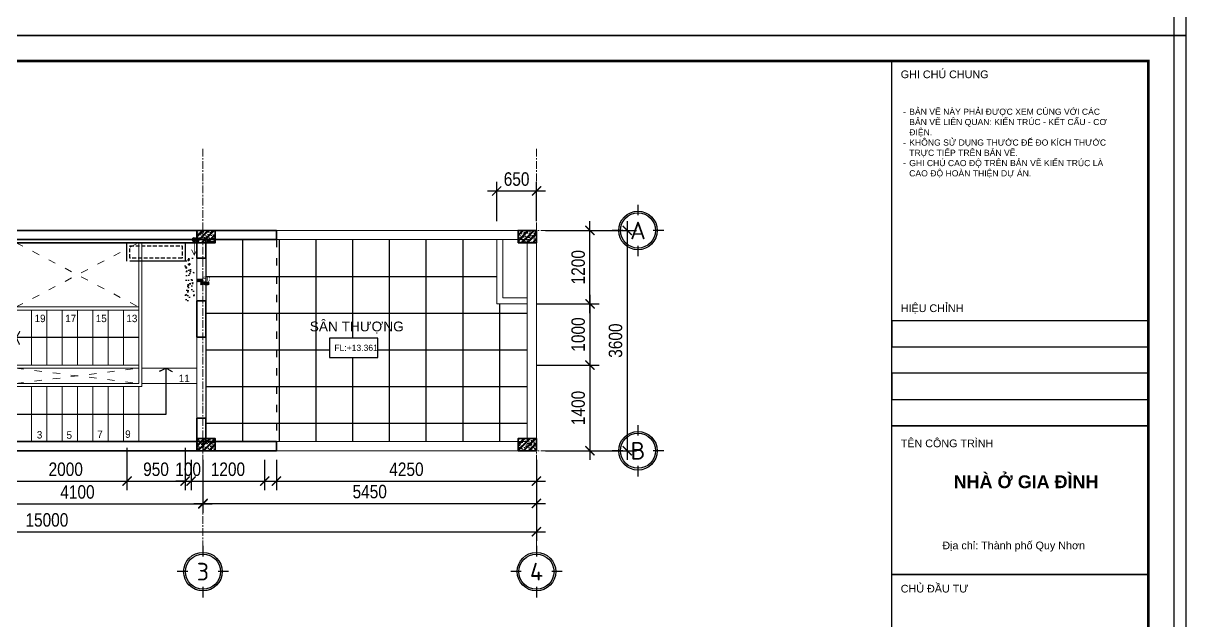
# Model space of a CAD drawing. Header units: inches. Extents: x 236662 to 497023, y -248575 to 81795.
# Drawn here: x 404703 to 423698, y -62872 to -53108 of the extents above; entities that cross this region are included whole.
import ezdxf
from ezdxf.enums import TextEntityAlignment as Align

# ---------------------------------------------------------------- set-up
doc = ezdxf.new("R2010")
doc.units = ezdxf.units.IN
doc.header["$LTSCALE"] = 10
doc.header["$MEASUREMENT"] = 0
for name, pattern in [('ACAD_ISO03W100', [30, 12, -18]), ('CENTER', [2, 1.25, -0.25, 0.25, -0.25]), ('DASHED2', [0.375, 0.25, -0.125])]:
    doc.linetypes.add(name, pattern=pattern)
for name, color, linetype in [('01. HP_TEXT', 9, 'Continuous'), ('07. HP_KY HIEU', 43, 'Continuous'), ('07. HP_KY HIEU @ 1', 43, 'Continuous'), ('08. HP_DIM', 118, 'Continuous'), ('10. HP_VAT DUNG 1', 144, 'Continuous'), ('12. HP_NET KHUAT', 25, 'ACAD_ISO03W100'), ('hach', 7, 'Continuous'), ('TEXT', 2, 'Continuous')]:
    doc.layers.add(name, color=color, linetype=linetype)
for name, color, linetype, lineweight in [('02. HP_BE TONG', 1, 'Continuous', 35), ('03. HP_TUONG', 2, 'Continuous', 35), ('05. HP_TRUC', 251, 'CENTER', 5), ('06. HP_THAY 1', 134, 'Continuous', 15), ('06. HP_THAY 2', 147, 'Continuous', 13), ('09_HP_HATCH', 8, 'Continuous', 5), ('14. HP_OPENING', 250, 'ACAD_ISO03W100', 5), ('GHICHU', 7, 'Continuous', 9), ('N KHUAT', 8, 'Continuous', 5)]:
    doc.layers.add(name, color=color, linetype=linetype, lineweight=lineweight)
doc.layers.add('Tpl_Bound', color=1, linetype='Continuous', plot=False)
doc.styles.add('AVO', font='VAVOB.TTF')
doc.styles.add('BAOANNOTE', font='arial.ttf', dxfattribs={"width": 0.8})
doc.styles.add('ISOCP50', font='isocpeur.ttf')
doc.styles.get("Standard").update_dxf_attribs({"font": 'arial.ttf'})
doc.styles.add('TA1', font='arial.ttf')
doc.styles.add('Tahoma', font='tahoma.ttf')
doc.styles.add('TEXT (none)', font='arial.ttf')
doc.styles.add('text2', font='VHELVCN.TTF')
doc.dimstyles.new('AL-100', dxfattribs={"dimtxt": 220, "dimasz": 150, "dimexe": 150, "dimexo": 150, "dimgap": 80, "dimtad": 1, "dimdec": 0, "dimzin": 9, "dimtxsty": 'text2', "dimblk": 'ARCHTICK', "dimcen": 1, "dimdle": 150, "dimclrd": 256, "dimclre": 256, "dimclrt": 7, "dimadec": 0, "dimazin": 0, "dimtfac": 1, "dimtdec": 0, "dimtix": 1, "dimtmove": 2, "dimatfit": 3, "dimldrblk": 'ARCHTICK', "dimfxl": 1, "dimtolj": 1, "dimtzin": 0, "dimlwd": -1, "dimlwe": -1, "dimarcsym": 0})

# ---------------------------------------------------------------- blocks, each defined once
blk = doc.blocks.new('grid test1')
at = {"ltscale": 20}
for p, q in [((0, 440), (0, 260)), ((-260, 0), (-440, 0)), ((440, 0), (260, 0)), ((0, -260), (0, -440))]:
    blk.add_line(p, q, dxfattribs=at)
at = {"color": 251, "ltscale": 20, "true_color": 0x636466}
for radius in [330, 300]:
    blk.add_circle((0, 0), radius, dxfattribs=at)
at = {"layer": '01. HP_TEXT', "color": 2, "ltscale": 20, "true_color": 0xf1eb1f, "style": 'ISOCP50'}
blk.add_attdef('GRID', text='', height=300, dxfattribs=at).set_placement((-37, 0), align=Align.MIDDLE_CENTER)
blk = doc.blocks.new('zcsadsdasd3')
at = {"layer": '05. HP_TRUC', "ltscale": 10}
for p, q in [((-15000, 4933), (-15000, -1554)), ((-9550, 4933), (-9550, -1554)), ((-5450, 4933), (-5450, -1554)), ((0, 4933), (0, -1554)), ((-15930, 3600), (1239, 3600)), ((-15930, 0), (1239, 0))]:
    blk.add_line(p, q, dxfattribs=at)
at = {"layer": '07. HP_KY HIEU @ 1', "ltscale": 20}
ref = blk.add_blockref('grid test1', (1659, 3600), dxfattribs=dict(at, xscale=0.9555000001564621, yscale=0.9555000001564621, zscale=0.9555000001564621))
ref.add_attrib('GRID', 'A', dxfattribs={"layer": 'TEXT', "ltscale": 20, "height": 287, "style": 'ISOCP50'}).set_placement((1659, 3600), align=Align.MIDDLE_CENTER)
ref = blk.add_blockref('grid test1', (1659, 0), dxfattribs=dict(at, xscale=0.9555000001564621, yscale=0.9555000001564621, zscale=0.9555000001564621))
ref.add_attrib('GRID', 'B', dxfattribs={"layer": 'TEXT', "ltscale": 20, "height": 287, "style": 'ISOCP50'}).set_placement((1659, 0), align=Align.MIDDLE_CENTER)
ref = blk.add_blockref('grid test1', (-15000, -1975), dxfattribs=dict(at, xscale=0.9555000001564621, yscale=0.9555000001564621, zscale=0.9555000001564621))
ref.add_attrib('GRID', '1', dxfattribs={"layer": 'TEXT', "ltscale": 20, "height": 287, "style": 'ISOCP50'}).set_placement((-15000, -1975), align=Align.MIDDLE_CENTER)
ref = blk.add_blockref('grid test1', (-9550, -1975), dxfattribs=dict(at, xscale=0.9555000001564621, yscale=0.9555000001564621, zscale=0.9555000001564621))
ref.add_attrib('GRID', '2', dxfattribs={"layer": 'TEXT', "ltscale": 20, "height": 287, "style": 'ISOCP50'}).set_placement((-9550, -1975), align=Align.MIDDLE_CENTER)
ref = blk.add_blockref('grid test1', (-5450, -1975), dxfattribs=dict(at, xscale=0.9555000001564621, yscale=0.9555000001564621, zscale=0.9555000001564621))
ref.add_attrib('GRID', '3', dxfattribs={"layer": 'TEXT', "ltscale": 20, "height": 287, "style": 'ISOCP50'}).set_placement((-5450, -1975), align=Align.MIDDLE_CENTER)
ref = blk.add_blockref('grid test1', (0, -1975), dxfattribs=dict(at, xscale=0.9555000001564621, yscale=0.9555000001564621, zscale=0.9555000001564621))
ref.add_attrib('GRID', '4', dxfattribs={"layer": 'TEXT', "ltscale": 20, "height": 287, "style": 'ISOCP50'}).set_placement((0, -1975), align=Align.MIDDLE_CENTER)
blk = doc.blocks.new('_ArchTick')
at = {"color": 0, "linetype": 'ByBlock', "const_width": 0.15}
blk.add_lwpolyline([(-0.5, -0.5), (0.5, 0.5)], dxfattribs=at)
blk = doc.blocks.new('*D1402')
at = {"layer": '08. HP_DIM', "transparency": 16777216}
for p, q in [((413239, -58695), (414113, -58695)), ((413963, -58545), (413963, -60245)), ((413239, -60095), (414113, -60095))]:
    blk.add_line(p, q, dxfattribs=at)
at = {"layer": 'Defpoints', "color": 0, "transparency": 16777216}
for p in [(413089, -58695), (413089, -60095), (413963, -60095)]:
    blk.add_point(p, dxfattribs=at)
at = {"layer": '08. HP_DIM', "transparency": 16777216, "xscale": 150, "yscale": 150, "zscale": 150}
for p, rotation in [((413963, -58695), 90), ((413963, -60095), 270)]:
    blk.add_blockref('_ArchTick', p, dxfattribs=dict(at, rotation=rotation))
at = {"layer": '08. HP_DIM', "color": 7, "transparency": 16777216, "insert": (413771, -59395), "char_height": 220, "attachment_point": 5, "rotation": 90, "style": 'text2'}
blk.add_mtext('\\A1;1400', dxfattribs=at)
blk = doc.blocks.new('*D1404')
at = {"layer": '08. HP_DIM', "transparency": 16777216}
for p, q in [((407447, -60245), (407447, -60740)), ((408647, -60245), (408647, -60740)), ((407297, -60590), (408797, -60590))]:
    blk.add_line(p, q, dxfattribs=at)
at = {"layer": 'Defpoints', "color": 0, "transparency": 16777216}
for p in [(407447, -60095), (408647, -60095), (408647, -60590)]:
    blk.add_point(p, dxfattribs=at)
at = {"layer": '08. HP_DIM', "transparency": 16777216, "xscale": 150, "yscale": 150, "zscale": 150, "rotation": 180}
blk.add_blockref('_ArchTick', (407447, -60590), dxfattribs=at)
at = {"layer": '08. HP_DIM', "transparency": 16777216, "xscale": 150, "yscale": 150, "zscale": 150}
blk.add_blockref('_ArchTick', (408647, -60590), dxfattribs=at)
at = {"layer": '08. HP_DIM', "color": 7, "transparency": 16777216, "insert": (408047, -60398), "char_height": 220, "attachment_point": 5, "style": 'text2'}
blk.add_mtext('\\A1;1200', dxfattribs=at)
blk = doc.blocks.new('*D1405')
at = {"layer": '08. HP_DIM', "transparency": 16777216}
for p, q in [((408839, -60245), (408839, -60740)), ((413089, -60245), (413089, -60740)), ((408689, -60590), (413239, -60590))]:
    blk.add_line(p, q, dxfattribs=at)
at = {"layer": 'Defpoints', "color": 0, "transparency": 16777216}
for p in [(408839, -60095), (413089, -60095), (413089, -60590)]:
    blk.add_point(p, dxfattribs=at)
at = {"layer": '08. HP_DIM', "transparency": 16777216, "xscale": 150, "yscale": 150, "zscale": 150, "rotation": 180}
blk.add_blockref('_ArchTick', (408839, -60590), dxfattribs=at)
at = {"layer": '08. HP_DIM', "transparency": 16777216, "xscale": 150, "yscale": 150, "zscale": 150}
blk.add_blockref('_ArchTick', (413089, -60590), dxfattribs=at)
at = {"layer": '08. HP_DIM', "color": 7, "transparency": 16777216, "insert": (410964, -60398), "char_height": 220, "attachment_point": 5, "style": 'text2'}
blk.add_mtext('\\A1;4250', dxfattribs=at)
blk = doc.blocks.new('*D1406')
at = {"layer": '08. HP_DIM', "transparency": 16777216}
for p, q in [((413963, -57845), (413963, -56345)), ((413239, -56495), (414113, -56495)), ((413089, -57695), (414113, -57695))]:
    blk.add_line(p, q, dxfattribs=at)
at = {"layer": 'Defpoints', "color": 0, "transparency": 16777216}
for p in [(413089, -56495), (413963, -56495), (412939, -57695)]:
    blk.add_point(p, dxfattribs=at)
at = {"layer": '08. HP_DIM', "transparency": 16777216, "xscale": 150, "yscale": 150, "zscale": 150}
for p, rotation in [((413963, -56495), 90), ((413963, -57695), 270)]:
    blk.add_blockref('_ArchTick', p, dxfattribs=dict(at, rotation=rotation))
at = {"layer": '08. HP_DIM', "color": 7, "transparency": 16777216, "insert": (413771, -57095), "char_height": 220, "attachment_point": 5, "rotation": 90, "style": 'text2'}
blk.add_mtext('\\A1;1200', dxfattribs=at)
blk = doc.blocks.new('*D1407')
at = {"layer": '08. HP_DIM', "transparency": 16777216}
for p, q in [((404397, -60045), (404397, -60740)), ((406397, -60045), (406397, -60740)), ((404247, -60590), (406547, -60590))]:
    blk.add_line(p, q, dxfattribs=at)
at = {"layer": 'Defpoints', "color": 0, "transparency": 16777216}
for p in [(404397, -59895), (406397, -59895), (406397, -60590)]:
    blk.add_point(p, dxfattribs=at)
at = {"layer": '08. HP_DIM', "transparency": 16777216, "xscale": 150, "yscale": 150, "zscale": 150, "rotation": 180}
blk.add_blockref('_ArchTick', (404397, -60590), dxfattribs=at)
at = {"layer": '08. HP_DIM', "transparency": 16777216, "xscale": 150, "yscale": 150, "zscale": 150}
blk.add_blockref('_ArchTick', (406397, -60590), dxfattribs=at)
at = {"layer": '08. HP_DIM', "color": 7, "transparency": 16777216, "insert": (405397, -60398), "char_height": 220, "attachment_point": 5, "style": 'text2'}
blk.add_mtext('\\A1;2000', dxfattribs=at)
blk = doc.blocks.new('*D1408')
at = {"layer": '08. HP_DIM', "transparency": 16777216}
for p, q in [((406397, -60045), (406397, -60740)), ((407347, -60045), (407347, -60740)), ((406247, -60590), (407497, -60590))]:
    blk.add_line(p, q, dxfattribs=at)
at = {"layer": 'Defpoints', "color": 0, "transparency": 16777216}
for p in [(406397, -59895), (407347, -59895), (407347, -60590)]:
    blk.add_point(p, dxfattribs=at)
at = {"layer": '08. HP_DIM', "transparency": 16777216, "xscale": 150, "yscale": 150, "zscale": 150, "rotation": 180}
blk.add_blockref('_ArchTick', (406397, -60590), dxfattribs=at)
at = {"layer": '08. HP_DIM', "transparency": 16777216, "xscale": 150, "yscale": 150, "zscale": 150}
blk.add_blockref('_ArchTick', (407347, -60590), dxfattribs=at)
at = {"layer": '08. HP_DIM', "color": 7, "transparency": 16777216, "insert": (406872, -60398), "char_height": 220, "attachment_point": 5, "style": 'text2'}
blk.add_mtext('\\A1;950', dxfattribs=at)
blk = doc.blocks.new('*D1409')
at = {"layer": '08. HP_DIM', "transparency": 16777216}
for p, q in [((413963, -57545), (413963, -58845)), ((413089, -57695), (414113, -57695)), ((413089, -58695), (414113, -58695))]:
    blk.add_line(p, q, dxfattribs=at)
at = {"layer": 'Defpoints', "color": 0, "transparency": 16777216}
for p in [(412939, -57695), (412939, -58695), (413963, -58695)]:
    blk.add_point(p, dxfattribs=at)
at = {"layer": '08. HP_DIM', "transparency": 16777216, "xscale": 150, "yscale": 150, "zscale": 150}
for p, rotation in [((413963, -57695), 90), ((413963, -58695), 270)]:
    blk.add_blockref('_ArchTick', p, dxfattribs=dict(at, rotation=rotation))
at = {"layer": '08. HP_DIM', "color": 7, "transparency": 16777216, "insert": (413771, -58195), "char_height": 220, "attachment_point": 5, "rotation": 90, "style": 'text2'}
blk.add_mtext('\\A1;1000', dxfattribs=at)
blk = doc.blocks.new('*D1410')
at = {"layer": '08. HP_DIM', "transparency": 16777216}
for p, q in [((412439, -56345), (412439, -55699)), ((413089, -56345), (413089, -55699)), ((412289, -55849), (413239, -55849))]:
    blk.add_line(p, q, dxfattribs=at)
at = {"layer": 'Defpoints', "color": 0, "transparency": 16777216}
for p in [(413089, -55849), (412439, -56495), (413089, -56495)]:
    blk.add_point(p, dxfattribs=at)
at = {"layer": '08. HP_DIM', "transparency": 16777216, "xscale": 150, "yscale": 150, "zscale": 150, "rotation": 180}
blk.add_blockref('_ArchTick', (412439, -55849), dxfattribs=at)
at = {"layer": '08. HP_DIM', "transparency": 16777216, "xscale": 150, "yscale": 150, "zscale": 150}
blk.add_blockref('_ArchTick', (413089, -55849), dxfattribs=at)
at = {"layer": '08. HP_DIM', "color": 7, "transparency": 16777216, "insert": (412764, -55656), "char_height": 220, "attachment_point": 5, "style": 'text2'}
blk.add_mtext('\\A1;650', dxfattribs=at)
blk = doc.blocks.new('KHUNG TEN A-3')
at = {"layer": '01. HP_TEXT'}
for points in [[(365, 220.95), (365, 292), (415, 292), (415, 220.95)], [(365, 241.41), (365, 236.3), (415, 236.3), (415, 241.41)], [(365, 231.18), (365, 236.3), (415, 236.3), (415, 231.18)], [(365, 231.18), (365, 226.07), (415, 226.07), (415, 231.18)], [(365, 220.95), (365, 226.07), (415, 226.07), (415, 220.95)], [(365, 191.95), (365, 220.95), (415, 220.95), (415, 191.95)], [(365, 163.34), (365, 191.95), (415, 191.95), (415, 163.34)]]:
    blk.add_lwpolyline(points, close=True, dxfattribs=at)
at = {"layer": '02. HP_BE TONG', "color": 1, "const_width": 0.5}
blk.add_lwpolyline([(15, 5), (415, 5), (415, 292), (15, 292)], close=True, dxfattribs=at)
at = {"layer": '06. HP_THAY 1'}
blk.add_lwpolyline([(0, 297), (420, 297), (420, 0), (0, 0)], close=True, dxfattribs=at)
at = {"layer": 'Defpoints'}
blk.add_lwpolyline([(0, 0), (420, 0), (420, 297), (0, 297)], close=True, dxfattribs=at)
at = {"layer": '01. HP_TEXT', "color": 7, "style": 'TA1'}
for s, p in [('GHI CHÚ CHUNG', (366.75, 288.67)), ('HIỆU CHỈNH', (366.75, 243.09)), ('TÊN CÔNG TRÌNH', (366.75, 216.75)), ('CHỦ ĐẦU TƯ', (366.75, 188.44))]:
    blk.add_text(s, height=1.5, dxfattribs=at).set_placement(p)
at = {"layer": '01. HP_TEXT', "attachment_point": 1}
for s, width, gutter_width, heights, insert, char_height, style in [('\\pi-1.2,l2.4,t2.4,4.8;-^IBẢN VẼ NÀY PHẢI ĐƯỢC XEM CÙNG VỚI CÁC \\P\\pi0,t4.8;BẢN VẼ LIÊN QUAN: KIẾN TRÚC - KẾT CẤU - CƠ \\PĐIỆN.\\P\\pi-1.2,t2.4,4.8;-^IKHÔNG SỬ DỤNG THƯỚC ĐỂ ĐO KÍCH THƯỚC \\P\\pi0,t4.8;TRỰC TIẾP TRÊN BẢN VẼ.\\P\\pi-1.2,t2.4,4.8;-^IGHI CHÚ CAO ĐỘ TRÊN BẢN VẼ KIẾN TRÚC LÀ \\P\\pi0,t4.8;CAO ĐỘ HOÀN THIỆN DỰ ÁN.', 42.6333, 2.41, [32.36], (366, 282.73), 1.2, 'TEXT (none)'), ('\\pi10.25739;{\\fArial|b1|i0|c0|p34;NHÀ Ở GIA ĐÌNH}', 48.1904, 0.0339, [17.72], (366.81, 211.27), 2.5, 'TA1')]:
    blk.add_mtext_dynamic_manual_height_columns(s, width=width, gutter_width=gutter_width, heights=heights, dxfattribs=dict(at, insert=insert, char_height=char_height, style=style))
at = {"layer": '01. HP_TEXT', "color": 7, "insert": (372.3, 198.36), "char_height": 1.5, "attachment_point": 1, "style": 'TA1'}
blk.add_mtext_dynamic_manual_height_columns('\\A1;\\pi-0.44848,l3,t7.05152,17.55152;Địa chỉ: Thành phố Quy Nhơn', width=34.8513, gutter_width=2.41, heights=[62.37], dxfattribs=at)
blk = doc.blocks.new('*D1421')
at = {"layer": '08. HP_DIM', "transparency": 16777216}
for p, q in [((407347, -60045), (407347, -60740)), ((407447, -60245), (407447, -60740)), ((407347, -60590), (407197, -60590)), ((407347, -60590), (407447, -60590)), ((407447, -60590), (407597, -60590))]:
    blk.add_line(p, q, dxfattribs=at)
at = {"layer": 'Defpoints', "color": 0, "transparency": 16777216}
for p in [(407347, -59895), (407447, -60095), (407447, -60590)]:
    blk.add_point(p, dxfattribs=at)
at = {"layer": '08. HP_DIM', "transparency": 16777216, "xscale": 150, "yscale": 150, "zscale": 150}
blk.add_blockref('_ArchTick', (407347, -60590), dxfattribs=at)
at = {"layer": '08. HP_DIM', "transparency": 16777216, "xscale": 150, "yscale": 150, "zscale": 150, "rotation": 180}
blk.add_blockref('_ArchTick', (407447, -60590), dxfattribs=at)
at = {"layer": '08. HP_DIM', "color": 7, "transparency": 16777216, "insert": (407397, -60398), "char_height": 220, "attachment_point": 5, "style": 'text2'}
blk.add_mtext('\\A1;100', dxfattribs=at)
blk = doc.blocks.new('Level mark - Plan 2')
blk.add_lwpolyline([(12.53, 0.4), (12.53, 3.6), (4.64, 3.6), (4.64, 0.4)], close=True)
at = {"style": 'BAOANNOTE', "flags": 8}
blk.add_attdef('FL%%P0.000', text='', height=2, dxfattribs=at).set_placement((9, 2), align=Align.MIDDLE_CENTER)
blk = doc.blocks.new('*D1316')
at = {"layer": '08. HP_DIM', "transparency": 16777216}
for p, q in [((-15000, -3750), (-15000, -5073)), ((0, -3750), (0, -5073)), ((-15150, -4923), (150, -4923))]:
    blk.add_line(p, q, dxfattribs=at)
at = {"layer": 'Defpoints', "color": 0, "transparency": 16777216}
for p in [(-15000, -3600), (0, -3600), (0, -4923)]:
    blk.add_point(p, dxfattribs=at)
at = {"layer": '08. HP_DIM', "transparency": 16777216, "xscale": 150, "yscale": 150, "zscale": 150, "rotation": 180}
blk.add_blockref('_ArchTick', (-15000, -4923), dxfattribs=at)
at = {"layer": '08. HP_DIM', "transparency": 16777216, "xscale": 150, "yscale": 150, "zscale": 150}
blk.add_blockref('_ArchTick', (0, -4923), dxfattribs=at)
at = {"layer": '08. HP_DIM', "color": 7, "transparency": 16777216, "insert": (-8000, -4731), "char_height": 220, "attachment_point": 5, "style": 'text2'}
blk.add_mtext('\\A1;15000', dxfattribs=at)
blk = doc.blocks.new('*D1317')
at = {"layer": '08. HP_DIM', "transparency": 16777216}
for p, q in [((-9550, -3750), (-9550, -4616)), ((-5450, -3750), (-5450, -4616)), ((-9700, -4466), (-5300, -4466))]:
    blk.add_line(p, q, dxfattribs=at)
at = {"layer": 'Defpoints', "color": 0, "transparency": 16777216}
for p in [(-9550, -3600), (-5450, -3600), (-5450, -4466)]:
    blk.add_point(p, dxfattribs=at)
at = {"layer": '08. HP_DIM', "transparency": 16777216, "xscale": 150, "yscale": 150, "zscale": 150, "rotation": 180}
blk.add_blockref('_ArchTick', (-9550, -4466), dxfattribs=at)
at = {"layer": '08. HP_DIM', "transparency": 16777216, "xscale": 150, "yscale": 150, "zscale": 150}
blk.add_blockref('_ArchTick', (-5450, -4466), dxfattribs=at)
at = {"layer": '08. HP_DIM', "color": 7, "transparency": 16777216, "insert": (-7500, -4274), "char_height": 220, "attachment_point": 5, "style": 'text2'}
blk.add_mtext('\\A1;4100', dxfattribs=at)
blk = doc.blocks.new('*D1318')
at = {"layer": '08. HP_DIM', "transparency": 16777216}
for p, q in [((-5450, -3750), (-5450, -4610)), ((0, -3750), (0, -4610)), ((-5600, -4460), (150, -4460))]:
    blk.add_line(p, q, dxfattribs=at)
at = {"layer": 'Defpoints', "color": 0, "transparency": 16777216}
for p in [(-5450, -3600), (0, -3600), (0, -4460)]:
    blk.add_point(p, dxfattribs=at)
at = {"layer": '08. HP_DIM', "transparency": 16777216, "xscale": 150, "yscale": 150, "zscale": 150, "rotation": 180}
blk.add_blockref('_ArchTick', (-5450, -4460), dxfattribs=at)
at = {"layer": '08. HP_DIM', "transparency": 16777216, "xscale": 150, "yscale": 150, "zscale": 150}
blk.add_blockref('_ArchTick', (0, -4460), dxfattribs=at)
at = {"layer": '08. HP_DIM', "color": 7, "transparency": 16777216, "insert": (-2725, -4268), "char_height": 220, "attachment_point": 5, "style": 'text2'}
blk.add_mtext('\\A1;5450', dxfattribs=at)
blk = doc.blocks.new('COT')
at = {"layer": '09_HP_HATCH'}
h = blk.add_hatch(dxfattribs=at)
h.set_pattern_fill('CHAU-01', color=256, scale=15, pattern_type=2)
h.set_pattern_definition([(50, (-55276.965, -37444.2), (107.58903, -9.41282), [11.25, -123.75]), (355, (-55276.97, -37444.2), (-20.8127, 112.82882), [9, -99]), (100.4514, (-55268, -37444.99), (86.7764, 103.41593), [9.56103, -105.17132]), (46.1842, (-55276.97, -37414.2), (160.08616, -24.82785), [16.875, -185.625]), (96.6356, (-55263.62, -37416.27), (140.1994, 146.11768), [14.34154, -157.75695]), (351.1842, (-55276.97, -37414.2), (140.1993, 146.1178), [13.5, -148.5]), (21, (-55261.965, -37421.7), (89.53606, -60.39283), [11.25, -123.75]), (326, (-55261.97, -37421.7), (36.4973, 108.7725), [9, -99]), (71.4514, (-55254.5, -37426.73), (126.0334, 48.37957), [9.56103, -105.17132]), (37.5, (-55276.965, -37444.2), (1.823978, 49.934078), [0, -97.8, 0, -100.5, 0, -99.375]), (7.5, (-55276.965, -37444.2), (39.46043, 59.161757), [0, -57.3, 0, -95.55, 0, -37.875]), (327.5, (-55310.415, -37444.2), (80.073365, -3.38323), [0, -37.5, 0, -117, 0, -155.25]), (317.5, (-55325.415, -37444.2), (87.477925, 15.01575), [0, -48.75, 0, -77.7, 0, -110.25]), (45, (-55276.965, -37444.2), (-45.07806, 45.07806), []), (45, (-55276.965, -37425.827), (-45.07806, 45.07806), [])])
h.paths.add_polyline_path([(0, -200), (300, -200), (300, 0), (0, 0)])
at = {"layer": '02. HP_BE TONG'}
blk.add_lwpolyline([(0, -200), (300, -200), (300, 0), (0, 0)], close=True, dxfattribs=at)
blk = doc.blocks.new('ádasdwdczxzc')
at = {"layer": '03. HP_TUONG'}
for p in [(-15000, 3600), (-9750, 3600), (-5550, 3600), (-300, 3600), (-15000, 200), (-9750, 200), (-5550, 200), (-300, 200)]:
    blk.add_blockref('COT', p, dxfattribs=at)
blk = doc.blocks.new('*D1319')
at = {"layer": '08. HP_DIM', "transparency": 16777216}
for p, q in [((150, 0), (1634, 0)), ((1484, 150), (1484, -3750)), ((150, -3600), (1634, -3600))]:
    blk.add_line(p, q, dxfattribs=at)
at = {"layer": 'Defpoints', "color": 0, "transparency": 16777216}
for p in [(0, 0), (0, -3600), (1484, -3600)]:
    blk.add_point(p, dxfattribs=at)
at = {"layer": '08. HP_DIM', "transparency": 16777216, "xscale": 150, "yscale": 150, "zscale": 150}
for p, rotation in [((1484, 0), 90), ((1484, -3600), 270)]:
    blk.add_blockref('_ArchTick', p, dxfattribs=dict(at, rotation=rotation))
at = {"layer": '08. HP_DIM', "color": 7, "transparency": 16777216, "insert": (1292, -1800), "char_height": 220, "attachment_point": 5, "rotation": 90, "style": 'text2'}
blk.add_mtext('\\A1;3600', dxfattribs=at)
blk = doc.blocks.new('Step Symbol - Metric')
h = blk.add_hatch()
h.set_pattern_fill('_USER', color=0, angle=45, style=0, pattern_type=0)
h.set_pattern_definition([(45, (0, 4), (-0.70711, 0.70711), [])])
h.paths.add_polyline_path([(8, 0), (8, -3), (-3, -3), (-3, 1), (-8, 1), (-8, 4), (0, 4), (0, 0)])
at = {"color": 0}
blk.add_lwpolyline([(8, 0), (0, 0), (0, 4), (-8, 4)], dxfattribs=at)
blk.add_attdef('Step', (2, 2), '', height=3, dxfattribs=at)
blk = doc.blocks.new('*D1320')
at = {"layer": '08. HP_DIM', "transparency": 16777216}
for p, q in [((-15000, -3750), (-15000, -4616)), ((-9550, -3750), (-9550, -4616)), ((-9400, -4466), (-15150, -4466))]:
    blk.add_line(p, q, dxfattribs=at)
at = {"layer": 'Defpoints', "color": 0, "transparency": 16777216}
for p in [(-15000, -3600), (-9550, -3600), (-15000, -4466)]:
    blk.add_point(p, dxfattribs=at)
at = {"layer": '08. HP_DIM', "transparency": 16777216, "xscale": 150, "yscale": 150, "zscale": 150, "rotation": 180}
blk.add_blockref('_ArchTick', (-15000, -4466), dxfattribs=at)
at = {"layer": '08. HP_DIM', "transparency": 16777216, "xscale": 150, "yscale": 150, "zscale": 150}
blk.add_blockref('_ArchTick', (-9550, -4466), dxfattribs=at)
at = {"layer": '08. HP_DIM', "color": 7, "transparency": 16777216, "insert": (-12275, -4274), "char_height": 220, "attachment_point": 5, "style": 'text2'}
blk.add_mtext('\\A1;5450', dxfattribs=at)
blk = doc.blocks.new('DINHVIGACH')
at = {"linetype": 'Continuous'}
h = blk.add_hatch(color=256, dxfattribs=at)
edge = h.paths.add_edge_path()
edge.add_ellipse((0, 0), major_axis=(133, 0), ratio=1, start_angle=-0.00147, end_angle=359.99853, ccw=False)
at = {"const_width": 50}
for points in [[(0, 0), (1000, 0)], [(0, -1000), (0, 0)], [(648, 175), (1000, 0), (648, -175)], [(-175, -648), (0, -1000), (175, -648)]]:
    blk.add_lwpolyline(points, dxfattribs=at)
at = {"extrusion": (0, 0, -1)}
blk.add_ellipse((0, 0), major_axis=(133, 0), ratio=1, start_param=0.000026, end_param=6.283211, dxfattribs=at)
blk = doc.blocks.new('mb tang tum')
at = {"layer": '07. HP_KY HIEU'}
h = blk.add_hatch(color=256, dxfattribs=at)
h.dxf.hatch_style = 1
edge = h.paths.add_edge_path()
edge.add_arc((-8950, -2500), 25, 0, 360)
at = {"layer": '03. HP_TUONG'}
for points in [[(-9600, 0), (-4250, 0), (-4250, -150), (-9600, -150)], [(-9600, -150), (-9450, -150), (-9450, -3450), (-9600, -3450)], [(-9450, -200), (-5550, -200), (-5550, -150), (-9450, -150)], [(-5550, -150), (-5400, -150), (-5400, -450), (-5550, -450)], [(-5550, -1150), (-5400, -1150), (-5400, -1742.5), (-5550, -1742.5)], [(-9600, -3450), (-4250, -3450), (-4250, -3600), (-9600, -3600)]]:
    blk.add_lwpolyline(points, close=True, dxfattribs=at)
blk.add_lwpolyline([(-5550, -3067.5), (-5550, -3450), (-5400, -3450), (-5400, -3067.5), (-5550, -3067.5)], dxfattribs=at)
at = {"layer": '06. HP_THAY 1'}
for p, q in [((-8500, -200), (-8500, -1250)), ((-6500, -2250), (-6500, -200)), ((-6450, -2200), (-6450, -200)), ((-8500, -1250), (-6500, -1250))]:
    blk.add_line(p, q, dxfattribs=at)
for points in [[(-14800, -3600), (-14800, -3630), (-15030, -3630), (-15030, 30), (-14800, 30), (-14800, 0)], [(-9600, 0), (-15000, 0), (-15000, -3600), (-9600, -3600)], [(-4250, 0), (0, 0), (0, -3600), (-4250, -3600)], [(-4250, -150), (-150, -150), (-150, -3450), (-4250, -3450)], [(-9600, -200), (-14800, -200), (-14800, -3400), (-9600, -3400)], [(-8550, -200), (-8550, -1300), (-6500, -1300), (-6500, -200)], [(-6450, -2200), (-6450, -2550), (-8550, -2550), (-8550, -2200), (-6500, -2200)]]:
    blk.add_lwpolyline(points, dxfattribs=at)
for points in [[(-5550, -1742.5), (-5400, -1742.5), (-5400, -3067.5), (-5550, -3067.5)], [(-8500, -2250), (-6500, -2250), (-6500, -2500), (-8500, -2500)], [(-13400, -3400), (-14800, -3400), (-14800, -2700), (-13400, -2700)], [(-13420, -3380), (-14780, -3380), (-14780, -2720), (-13420, -2720)], [(-14730, -3380), (-14680, -3380), (-14680, -2720), (-14730, -2720)], [(-14580, -3380), (-14530, -3380), (-14530, -2720), (-14580, -2720)], [(-14430, -3380), (-14380, -3380), (-14380, -2720), (-14430, -2720)], [(-14280, -3380), (-14230, -3380), (-14230, -2720), (-14280, -2720)], [(-14130, -3380), (-14080, -3380), (-14080, -2720), (-14130, -2720)], [(-13980, -3380), (-13930, -3380), (-13930, -2720), (-13980, -2720)], [(-13830, -3380), (-13780, -3380), (-13780, -2720), (-13830, -2720)], [(-13680, -3380), (-13630, -3380), (-13630, -2720), (-13680, -2720)], [(-13530, -3380), (-13480, -3380), (-13480, -2720), (-13530, -2720)]]:
    blk.add_lwpolyline(points, close=True, dxfattribs=at)
at = {"layer": '06. HP_THAY 2'}
blk.add_line((-8500, -1300), (-8500, -2200), dxfattribs=at)
for points in [[(-15900, 30), (-16280, 30), (-16280, -2780), (-15900, -2780)], [(-15900, 0), (-15000, 0), (-15000, -100), (-15900, -100)], [(-5550, -450), (-5400, -450), (-5400, -1150), (-5550, -1150)], [(-8250, -2200), (-8250, -1300), (-8000, -1300), (-8000, -2200)], [(-8000, -2200), (-8000, -1300), (-7750, -1300), (-7750, -2200)], [(-7750, -2200), (-7750, -1300), (-7500, -1300), (-7500, -2200)], [(-7500, -2200), (-7500, -1300), (-7250, -1300), (-7250, -2200)], [(-7250, -2200), (-7250, -1300), (-7000, -1300), (-7000, -2200)], [(-7000, -2200), (-7000, -1300), (-6750, -1300), (-6750, -2200)], [(-6750, -2200), (-6750, -1300), (-6500, -1300), (-6500, -2200)], [(-6450, -2250), (-5550, -2250), (-5550, -2500), (-6450, -2500)], [(-8500, -3450), (-8500, -2550), (-8250, -2550), (-8250, -3450)], [(-8250, -3450), (-8250, -2550), (-8000, -2550), (-8000, -3450)], [(-8000, -3450), (-8000, -2550), (-7750, -2550), (-7750, -3450)], [(-7750, -3450), (-7750, -2550), (-7500, -2550), (-7500, -3450)], [(-7500, -3450), (-7500, -2550), (-7250, -2550), (-7250, -3450)], [(-7250, -3450), (-7250, -2550), (-7000, -2550), (-7000, -3450)], [(-7000, -3450), (-7000, -2550), (-6750, -2550), (-6750, -3450)], [(-6750, -3450), (-6750, -2550), (-6500, -2550), (-6500, -3450)], [(-16150, -2780), (-16050, -2780), (-16050, -3420), (-16150, -3420)], [(-16230, -3420), (-15000, -3420), (-15000, -3630), (-16230, -3630)]]:
    blk.add_lwpolyline(points, close=True, dxfattribs=at)
for points in [[(-150, -1200), (-650, -1200), (-650, -150), (-550, -150), (-550, -1100), (-150, -1100)], [(-6450, -2200), (-6450, -2250), (-5550, -2250), (-5550, -200), (-6500, -200), (-6500, -2200)], [(-8550, -2500), (-9450, -2500), (-9450, -3450), (-8500, -3450), (-8500, -2550)], [(-6450, -2500), (-5550, -2500), (-5550, -3450), (-6500, -3450), (-6500, -2550)], [(-6450, -2500), (-6450, -2550), (-6500, -2550)], [(-16050, -2780), (-16050, -3420), (-15350, -3420), (-15350, -2750), (-15900, -2750)]]:
    blk.add_lwpolyline(points, dxfattribs=at)
at = {"layer": '07. HP_KY HIEU', "linetype": 'DASHED2'}
blk.add_lwpolyline([(-6500, -1750), (-8950, -1750), (-8950, -3000), (-6050, -3000), (-6050, -2250)], dxfattribs=at)
at = {"layer": '07. HP_KY HIEU'}
blk.add_circle((-8950, -2500), 25, dxfattribs=at)
at = {"layer": '12. HP_NET KHUAT'}
blk.add_line((-4250, -150), (-4250, -3450), dxfattribs=at)
for points in [[(-15930, 0), (-16250, 0), (-16250, -2750), (-15930, -2750)], [(-16200, -3450), (-15000, -3450), (-15000, -3600), (-16200, -3600)]]:
    blk.add_lwpolyline(points, close=True, dxfattribs=at)
at = {"layer": '14. HP_OPENING'}
for p, q in [((-8500, -200), (-6500, -1250)), ((-8500, -1250), (-6500, -200)), ((-8500, -2250), (-6500, -2500)), ((-8500, -2500), (-6500, -2250))]:
    blk.add_line(p, q, dxfattribs=at)
at = {"layer": 'N KHUAT', "linetype": 'Continuous', "const_width": 20}
for points in [[(-8446.4, -1865.5), (-8500, -1750), (-8439.4, -1646)], [(-6165.5, -2303.6), (-6050, -2250), (-5946, -2310.6)]]:
    blk.add_lwpolyline(points, dxfattribs=at)
ref = blk.add_blockref('Level mark - Plan 2', (-13250.6, -2117.1), dxfattribs=dict(xscale=100, yscale=100, zscale=100))
ref.add_attrib('FL%%P0.000', 'FL:+14.900', dxfattribs={"height": 100, "style": 'BAOANNOTE'}).set_placement((-12350.6, -1917.1), align=Align.MIDDLE_CENTER)
ref = blk.add_blockref('Level mark - Plan 2', (-3847.6, -2117.1), dxfattribs=dict(xscale=100, yscale=100, zscale=100))
ref.add_attrib('FL%%P0.000', 'FL:+13.361', dxfattribs={"height": 100, "style": 'BAOANNOTE'}).set_placement((-2947.6, -1917.1), align=Align.MIDDLE_CENTER)
at = {"layer": '07. HP_KY HIEU @ 1'}
ref = blk.add_blockref('Step Symbol - Metric', (-5450, -850), dxfattribs=dict(at, xscale=12.5, yscale=12.5, zscale=12.5))
ref.add_attrib('Step', '50', (-5449, -831.6), dxfattribs={"layer": '0', "color": 7, "height": 75, "style": 'Tahoma'})
at = {"layer": '08. HP_DIM'}
blk.add_blockref('ádasdwdczxzc', (0, -3600), dxfattribs=at)
at = {"layer": '01. HP_TEXT', "style": 'TEXT (none)'}
for s, height, p in [('MÁI BÊ TÔNG', 159.876, (-13107.6, -1648.3)), ('SÂN THƯỢNG', 159.88, (-3704.5, -1648.3))]:
    blk.add_text(s, height=height, dxfattribs=at).set_placement(p)
at = {"layer": 'GHICHU', "color": 0, "linetype": 'Continuous', "style": 'AVO'}
for s, p in [('21', (-8706.7, -1497.8)), ('19', (-8201.3, -1497.8)), ('17', (-7701.3, -1497.8)), ('15', (-7201.3, -1497.8)), ('13', (-6701.3, -1497.8)), ('11', (-5844.7, -2476.2)), ('1', (-9364.4, -3349.4)), ('3', (-8164.4, -3399.4)), ('5', (-7679.1, -3403.5)), ('7', (-7176.8, -3390.1)), ('9', (-6721.2, -3387.9))]:
    blk.add_text(s, height=121, dxfattribs=at).set_placement(p)
at = {"layer": '08. HP_DIM'}
dim = blk.add_linear_dim(base=(1483.9, -3600), p1=(0, 0), p2=(0, -3600), angle=90, dimstyle='AL-100', dxfattribs=at)
dim.commit()
dim.dimension.update_dxf_attribs({"geometry": '*D1319', "text_midpoint": (1291.5, -1800)})
dim = blk.add_linear_dim(base=(0, -4922.9), p1=(-15000, -3600), p2=(0, -3600), dimstyle='AL-100', dxfattribs=at)
dim.commit()
dim.dimension.update_dxf_attribs({"geometry": '*D1316', "text_midpoint": (-8000, -4730.6), "dimtype": 128})
for base, p1, p2, picture, middle in [((-15000, -4466), (-9550, -3600), (-15000, -3600), '*D1320', (-12275, -4273.6)), ((-5450, -4466), (-9550, -3600), (-5450, -3600), '*D1317', (-7500, -4273.6)), ((0, -4460.1), (-5450, -3600), (0, -3600), '*D1318', (-2725, -4267.7))]:
    dim = blk.add_linear_dim(base=base, p1=p1, p2=p2, dimstyle='AL-100', dxfattribs=at)
    dim.commit()
    dim.dimension.update_dxf_attribs({"geometry": picture, "text_midpoint": middle})

msp = doc.modelspace()

# ---------------------------------------------------------------- hatches: boundary and pattern name
at = {"layer": 'hach'}
h = msp.add_hatch(dxfattribs=at)
h.set_pattern_fill('_USER', color=8, scale=600, angle=90, pattern_type=0)
h.set_pattern_definition([(90, (407688.67, -56644.8), (-600, 4e-14), [])])
h.paths.add_polyline_path([(412438.7, -56644.8), (408838.7, -56644.8), (408838.7, -59944.8), (412788.7, -59944.8), (412788.7, -59894.8), (412938.7, -59894.8), (412938.7, -57694.8), (412438.7, -57694.8)])
h.paths.add_polyline_path([(410493.6, -58251.9), (410493.6, -58571.9), (409705.2, -58571.9), (409705.2, -58251.9)], flags=16)
h.paths.add_polyline_path([(408838.7, -56644.8), (407838.7, -56644.8), (407838.7, -56694.8), (407688.7, -56694.8), (407688.7, -56944.8), (407688.7, -57644.8), (407688.7, -58312.3), (407688.7, -59487.3), (407688.7, -59894.8), (407838.7, -59894.8), (407838.7, -59944.8), (408838.7, -59944.8)])
h.paths.add_polyline_path([(409760.2, -58489.2), (410522, -58489.2), (410522, -58335.9), (409760.2, -58335.9)], flags=24)
h.paths.add_polyline_path([(409325.2, -58237.4), (410979.3, -58237.4), (410979.3, -57883.9), (409325.2, -57883.9)], flags=24)
h.paths.add_polyline_path([(407620.1, -57347.5), (407771.8, -57347.5), (407771.8, -57230.4), (407620.1, -57230.4)], flags=9)
h = msp.add_hatch(dxfattribs=at)
h.set_pattern_fill('_USER', color=8, scale=600, pattern_type=0)
h.set_pattern_definition([(0, (407688.67, -56644.8), (0, 600), [])])
h.paths.add_polyline_path([(412438.7, -56644.8), (408838.7, -56644.8), (408838.7, -59944.8), (412788.7, -59944.8), (412788.7, -59894.8), (412938.7, -59894.8), (412938.7, -57694.8), (412438.7, -57694.8)])
h.paths.add_polyline_path([(410493.6, -58251.9), (410493.6, -58571.9), (409705.2, -58571.9), (409705.2, -58251.9)], flags=16)
h.paths.add_polyline_path([(408838.7, -56644.8), (407838.7, -56644.8), (407838.7, -56694.8), (407688.7, -56694.8), (407688.7, -56944.8), (407688.7, -57644.8), (407688.7, -58312.3), (407688.7, -59487.3), (407688.7, -59894.8), (407838.7, -59894.8), (407838.7, -59944.8), (408838.7, -59944.8)])
h.paths.add_polyline_path([(409760.2, -58489.2), (410522, -58489.2), (410522, -58335.9), (409760.2, -58335.9)], flags=24)
h.paths.add_polyline_path([(409325.2, -58237.4), (410979.3, -58237.4), (410979.3, -57883.9), (409325.2, -57883.9)], flags=24)
h.paths.add_polyline_path([(407620.1, -57347.5), (407771.8, -57347.5), (407771.8, -57230.4), (407620.1, -57230.4)], flags=9)
h = msp.add_hatch(dxfattribs=at)
h.set_pattern_fill('AR-CONC', color=8, scale=25)
h.set_pattern_definition([(50, (35217.4, 0), (179.315046, -15.688034), [18.75, -206.25]), (355, (35217.4, 0), (-34.68783, 188.04803), [15, -165]), (100.451444, (35232.35, -1.3), (144.62721, 172.36), [15.93505, -175.28553]), (46.1842, (35217.4, 50), (266.81033, -41.37982), [28.125, -309.375]), (96.635635, (35239.64, 46.55), (233.66549, 243.52965), [23.90259, -262.92844]), (351.18416, (35217.4, 50), (233.66549, 243.52965), [22.5, -247.5]), (21, (35242.4, 37.5), (149.226763, -100.65472), [18.75, -206.25]), (326, (35242.4, 37.5), (60.82883, 181.28751), [15, -165]), (71.451445, (35254.84, 29.11), (210.055594, 80.63279), [15.93505, -175.28553]), (37.5, (35217.41, 0), (3.039964, 83.223463), [0, -163, 0, -167.5, 0, -165.625]), (7.5, (35217.41, 0), (65.767384, 98.602928), [0, -95.5, 0, -159.25, 0, -63.125]), (327.5, (35161.66, 0), (133.455609, -5.638718), [0, -62.5, 0, -195, 0, -258.75]), (317.5, (35136.66, 0), (145.796542, 25.026246), [0, -81.25, 0, -129.5, 0, -183.75])])
h.paths.add_polyline_path([(407496.7, -56944.8), (407446.7, -56944.8), (407446.7, -57344.8), (407496.7, -57344.8)])
h.paths.add_polyline_path([(407446.7, -56944.8), (407346.7, -56944.8), (407346.7, -56994.8), (407346.7, -57294.8), (407446.7, -57294.8)])
h.paths.add_polyline_path([(407446.7, -57294.8), (407346.7, -57294.8), (407346.7, -57644.8), (407446.7, -57644.8)])
h.paths.add_polyline_path([(407496.7, -57344.8), (407446.7, -57344.8), (407446.7, -57644.8), (407496.7, -57644.8)])
h.paths.add_polyline_path([(407428.2, -57347.5), (407579.8, -57347.5), (407579.8, -57230.4), (407428.2, -57230.4)], flags=9)

# ---------------------------------------------------------------- linework, layer by layer
at = {"layer": '10. HP_VAT DUNG 1', "elevation": 30.8}
msp.add_lwpolyline([(406396.7, -56994.8), (406396.7, -56994.8), (406396.7, -56694.8), (407346.7, -56694.8), (407346.7, -56994.8), (406446.7, -56994.8)], dxfattribs=at)
msp.add_lwpolyline([(406396.7, -56994.8), (406396.7, -56994.8), (406396.7, -56694.8), (407346.7, -56694.8), (407346.7, -56994.8), (406446.7, -56994.8)], dxfattribs=at)
at = {"layer": '10. HP_VAT DUNG 1', "linetype": 'DASHED2', "ltscale": 25, "elevation": 30.8}
msp.add_lwpolyline([(406446.7, -56744.8), (407296.7, -56744.8), (407296.7, -56944.8), (406446.7, -56944.8)], close=True, dxfattribs=at)
msp.add_lwpolyline([(406446.7, -56744.8), (407296.7, -56744.8), (407296.7, -56944.8), (406446.7, -56944.8)], close=True, dxfattribs=at)
at = {"layer": 'Tpl_Bound', "color": 1}
for points in [[(388288.8, -53307.6), (388288.8, -28403.8), (423698.1, -28403.8), (423698.1, -53307.6)], [(388288.8, -78211.3), (388288.8, -53307.6), (423698.1, -53307.6), (423698.1, -78211.3)]]:
    msp.add_lwpolyline(points, close=True, dxfattribs=at)

# ---------------------------------------------------------------- block references
at = {"color": 1, "xscale": 83.85096877510341, "yscale": 83.85096877510341, "zscale": 83.85096877510341}
for p in [(388288.8, -53307.6, 20.6), (388288.8, -78211.3, 30.8)]:
    msp.add_blockref('KHUNG TEN A-3', p, dxfattribs=at)
msp.add_blockref('mb tang tum', (413088.7, -56494.8))
at = {"layer": '07. HP_KY HIEU', "xscale": -0.25, "yscale": 0.25, "zscale": 0.25, "rotation": 90}
msp.add_blockref('DINHVIGACH', (407496.7, -56644.8, 30.8), dxfattribs=at)
at = {"layer": '08. HP_DIM'}
msp.add_blockref('zcsadsdasd3', (413088.7, -60094.8), dxfattribs=at)

# ---------------------------------------------------------------- dimensions: what is measured, and where the dimension line sits
for base, p1, p2, picture, middle in [((413088.7, -55848.7), (412438.7, -56494.8), (413088.7, -56494.8), '*D1410', (412763.7, -55656.3)), ((406396.7, -60590.5, 30.8), (404396.7, -59894.8, 30.8), (406396.7, -59894.8, 30.8), '*D1407', (405396.7, -60398.1, 30.8)), ((407346.7, -60590.5, 30.8), (406396.7, -59894.8, 30.8), (407346.7, -59894.8, 30.8), '*D1408', (406871.7, -60398.1, 30.8)), ((407446.7, -60590.5, 30.8), (407346.7, -59894.8, 30.8), (407446.7, -60094.8, 30.8), '*D1421', (407396.7, -60398.1, 30.8)), ((408646.7, -60590.5, 30.8), (407446.7, -60094.8, 30.8), (408646.7, -60094.8, 30.8), '*D1404', (408046.7, -60398.1, 30.8)), ((413088.7, -60590.5), (408838.7, -60094.8), (413088.7, -60094.8), '*D1405', (410963.7, -60398.1))]:
    dim = msp.add_linear_dim(base=base, p1=p1, p2=p2, dimstyle='AL-100', dxfattribs=at)
    dim.commit()
    dim.dimension.update_dxf_attribs({"geometry": picture, "text_midpoint": middle})
for base, p1, p2, picture, middle in [((413963.2, -56494.8), (412938.7, -57694.8), (413088.7, -56494.8), '*D1406', (413770.9, -57094.8)), ((413963.2, -58694.8), (412938.7, -57694.8), (412938.7, -58694.8), '*D1409', (413770.9, -58194.8)), ((413963.2, -60094.8), (413088.7, -58694.8), (413088.7, -60094.8), '*D1402', (413770.9, -59394.8))]:
    dim = msp.add_linear_dim(base=base, p1=p1, p2=p2, angle=90, dimstyle='AL-100', dxfattribs=at)
    dim.commit()
    dim.dimension.update_dxf_attribs({"geometry": picture, "text_midpoint": middle})

doc.saveas('drawing.dxf')
